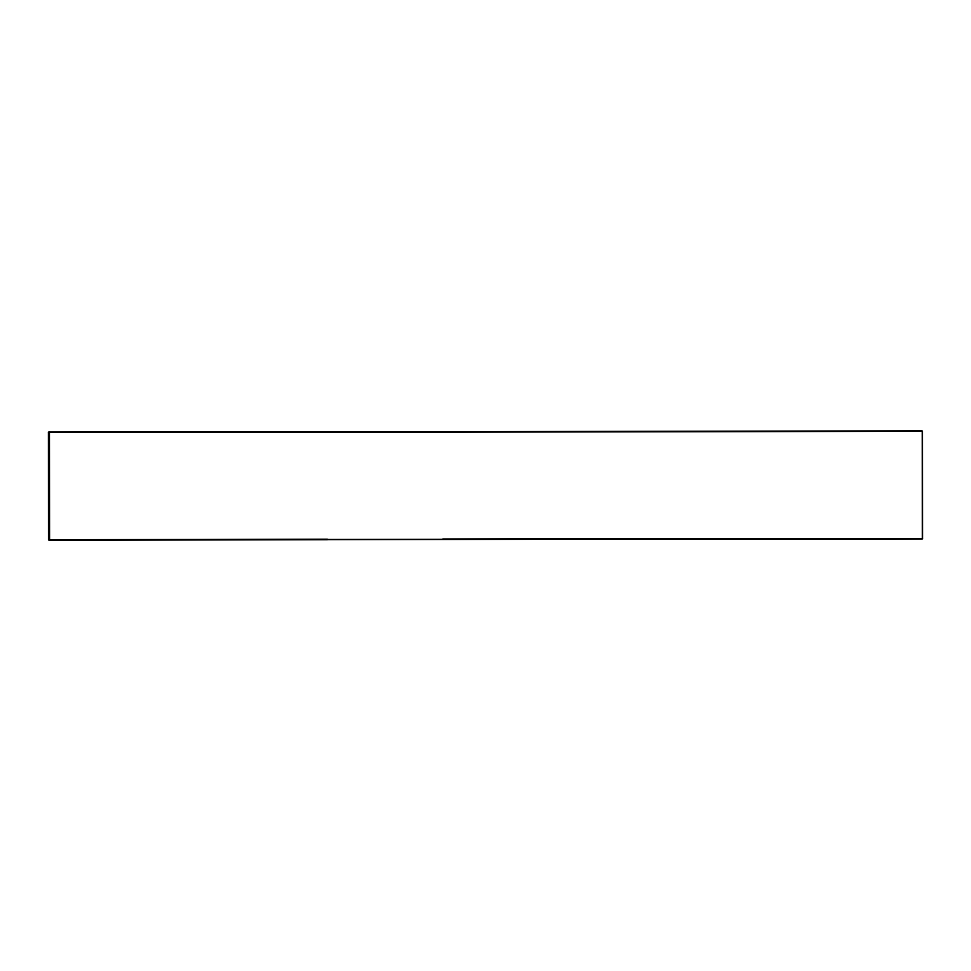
<?xml version="1.0" encoding="UTF-8"?>
<svg xmlns="http://www.w3.org/2000/svg" width="971" height="971" viewBox="0 0 971 971"><rect width="100%" height="100%" fill="white"/><g stroke="black" fill="none" stroke-linecap="round" stroke-linejoin="round"><path stroke-width="1.46" d="M48.55 432.265L922.304 431.221L922.45 538.735L49.509 539.937L48.696 539.779L48.55 432.265L922.304 431.221M48.696 539.779L327.555 539.39M442.74 539.233L922.45 538.735M49.351 432.423L49.509 539.937"/></g></svg>
